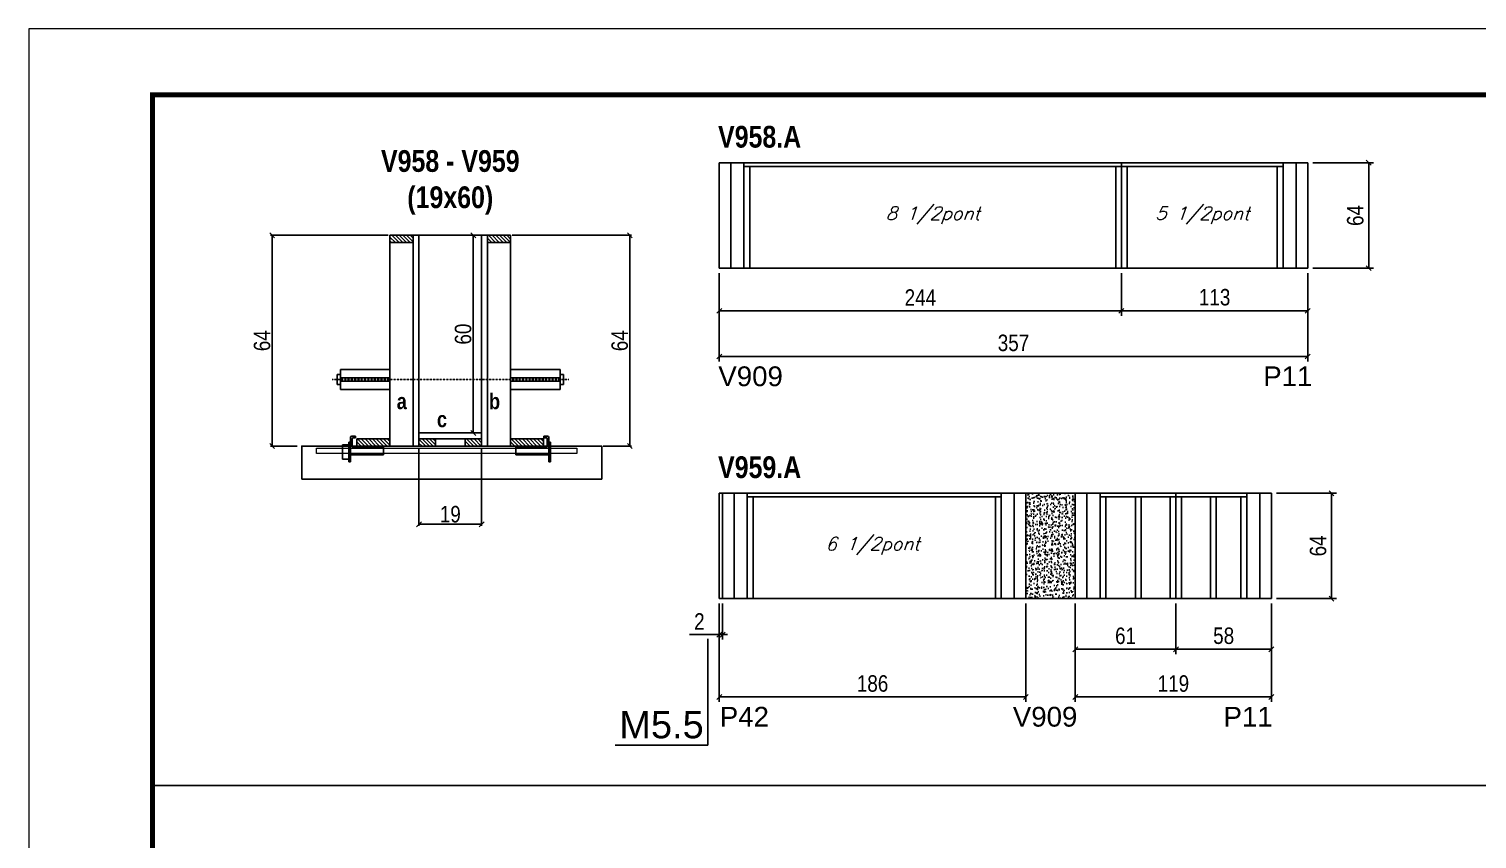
# Model space of a CAD drawing. Extents: x 3309 to 9563, y -2522 to 14608.
# Drawn here: x 4908 to 5786, y 6076 to 6568 of the extents above; entities that cross this region are included whole.
import ezdxf

# ---------------------------------------------------------------- set-up
doc = ezdxf.new("R2010")
doc.units = 0
doc.linetypes.add('DASHED', pattern=[0.75, 0.5, -0.25])
doc.linetypes.add('HIDDEN', pattern=[0.375, 0.25, -0.125])
for name, color, linetype in [('5', 5, 'Continuous'), ('barrote', 251, 'Continuous'), ('COTA', 241, 'Continuous'), ('detalhes', 4, 'Continuous'), ('NOMENCLATURA', 7, 'Continuous'), ('Painéis', 200, 'Continuous'), ('presilha', 1, 'Continuous'), ('SARR_2.2x10', 60, 'Continuous'), ('SARR_2.2x7', 40, 'Continuous'), ('SARR_3.5x7', 81, 'Continuous'), ('TENSOR', 3, 'Continuous'), ('texto', 7, 'Continuous')]:
    doc.layers.add(name, color=color, linetype=linetype)
for name, color, linetype, lineweight in [('CONCRETO', 251, 'Continuous', 25), ('Folhas', 255, 'Continuous', 9), ('SARRAFO DE PRESSAO', 251, 'DASHED', 9), ('SCO-___-LAJ', 2, 'Continuous', 0)]:
    doc.layers.add(name, color=color, linetype=linetype, lineweight=lineweight)
doc.styles.add('COTA TECNICA', font='techl___.ttf', dxfattribs={"height": 10})
doc.styles.add('COTA TECNICA 2X', font='techl___.ttf', dxfattribs={"height": 10})
doc.styles.add('Romans', font='romans.shx')
doc.styles.get("Standard").update_dxf_attribs({"font": 'arial.ttf'})
doc.styles.add('TECNICA', font='techb___.ttf', dxfattribs={"height": 10})
doc.dimstyles.new('PAINEL', dxfattribs={"dimtxt": 10, "dimasz": 3, "dimexe": 3, "dimexo": 3, "dimgap": 3, "dimtad": 1, "dimdec": 1, "dimzin": 12, "dimdsep": 46, "dimtxsty": 'COTA TECNICA', "dimblk1": 'OBLIQUE', "dimblk2": 'OBLIQUE', "dimsah": 1, "dimcen": 0.9, "dimclrd": 4, "dimclre": 4, "dimclrt": 240, "dimadec": 1, "dimazin": 3, "dimtfac": 1, "dimtdec": 1, "dimtmove": 0, "dimatfit": 3, "dimfxl": 1, "dimtolj": 1, "dimtzin": 12, "dimarcsym": 0})
doc.dimstyles.new('SECAO', dxfattribs={"dimscale": 0.333333, "dimtxt": 5, "dimasz": 9, "dimexe": 3, "dimexo": 3, "dimgap": 3, "dimtad": 1, "dimdec": 1, "dimlfac": 0.5, "dimzin": 12, "dimdsep": 46, "dimtxsty": 'COTA TECNICA 2X', "dimblk1": 'OBLIQUE', "dimblk2": 'OBLIQUE', "dimsah": 1, "dimcen": 0.9, "dimclrd": 4, "dimclre": 4, "dimclrt": 240, "dimadec": 1, "dimazin": 3, "dimtfac": 1, "dimtdec": 1, "dimtmove": 0, "dimatfit": 3, "dimfxl": 1, "dimtolj": 1, "dimtzin": 12, "dimarcsym": 0})
pattern_1 = [(135, (38379.996, -117197.614), (-1.122532015, -1.122532015), [])]

# ---------------------------------------------------------------- blocks, each defined once
blk = doc.blocks.new('9999999999')
at = {"layer": 'Folhas'}
blk.add_lwpolyline([(98138.98, 34190.21), (99623.98, 34190.21), (99623.98, 35240.21), (98138.98, 35240.21)], close=True, dxfattribs=at)
at = {"layer": 'Folhas', "color": 30, "const_width": 3}
blk.add_lwpolyline([(98213.98, 34230.21), (99583.98, 34230.21), (99583.98, 35200.21), (98213.98, 35200.21)], close=True, dxfattribs=at)
blk = doc.blocks.new('PRESILHA METÁLICA 1')
at = {"layer": 'presilha'}
for p, q in [((6, 15.5), (7.5, 15.5)), ((6, -2.5), (6, 15.5)), ((7.5, 10.6), (7.5, 19.9)), ((7.5, 15.5), (7.5, -2.5)), ((12, 21), (8.6, 21)), ((9, 11.6), (9, 18.9)), ((12, 19.5), (9.6, 19.5)), ((12, 21), (12, 19.5)), ((0, 13), (6, 13)), ((0, 13), (0, 0)), ((6, 0), (0, 0)), ((6, 13), (6, 0)), ((37.5, 4.1), (7.5, 4.1)), ((37.5, 11), (9.6, 11)), ((37.5, 11), (37.5, 4.1)), ((7.5, -2.5), (6, -2.5))]:
    blk.add_line(p, q, dxfattribs=at)
for centre, radius, start, end in [((8.6, 19.9), 1.14, 90, 180), ((9.6, 18.9), 0.57, 90, 180), ((9.6, 11.6), 0.57, 180, 270)]:
    blk.add_arc(centre, radius, start, end, dxfattribs=at)
blk = doc.blocks.new('PRESILHA METÁLICA 2')
at = {"layer": 'presilha'}
for p, q in [((-30.8, 13.5), (-30.8, 6.6)), ((-30.8, 13.5), (-2.8, 13.5)), ((-5.2, 23.5), (-5.2, 22)), ((-5.2, 23.5), (-1.9, 23.5)), ((-5.2, 22), (-2.8, 22)), ((-2.2, 14.1), (-2.2, 21.4)), ((0.8, 18), (-0.8, 18)), ((-0.8, 18), (-0.8, 0)), ((-0.8, 14.6), (-0.8, 22.4)), ((0.8, 0), (0.8, 18)), ((-30.8, 6.6), (-0.8, 6.6)), ((-0.8, 0), (0.8, 0))]:
    blk.add_line(p, q, dxfattribs=at)
for centre, radius, start, end in [((-2.8, 21.4), 0.57, 0, 90), ((-2.8, 14.1), 0.57, 270, 0), ((-1.9, 22.4), 1.14, 0, 90)]:
    blk.add_arc(centre, radius, start, end, dxfattribs=at)
blk = doc.blocks.new('_Oblique')
at = {"color": 0, "linetype": 'ByBlock', "lineweight": -2}
blk.add_line((-0.5, -0.5), (0.5, 0.5), dxfattribs=at)
blk = doc.blocks.new('*D2335')
at = {"layer": 'COTA', "color": 4, "lineweight": -2, "transparency": 16777216}
for p, q in [((5125.86, 6442.56), (5054.41, 6442.56)), ((5055.41, 6442.56), (5055.41, 6314.56)), ((5070.64, 6314.56), (5054.41, 6314.56))]:
    blk.add_line(p, q, dxfattribs=at)
at = {"layer": 'Defpoints', "color": 0, "transparency": 16777216}
for p in [(5126.86, 6442.56), (5055.41, 6314.56), (5071.64, 6314.56)]:
    blk.add_point(p, dxfattribs=at)
at = {"layer": 'COTA', "color": 4, "lineweight": -2, "transparency": 16777216, "xscale": 3, "yscale": 3, "zscale": 3}
for p, rotation in [((5055.41, 6442.56), 90), ((5055.41, 6314.56), 270)]:
    blk.add_blockref('_Oblique', p, dxfattribs=dict(at, rotation=rotation))
at = {"layer": 'COTA', "color": 240, "transparency": 16777216, "insert": (5049.31, 6378.56), "char_height": 10, "attachment_point": 5, "rotation": 90, "style": 'COTA TECNICA 2X'}
blk.add_mtext('\\A1;64', dxfattribs=at)
blk = doc.blocks.new('*D2336')
at = {"layer": 'COTA', "color": 4, "lineweight": -2, "transparency": 16777216}
for p, q in [((5201.06, 6442.56), (5273.38, 6442.56)), ((5272.38, 6442.56), (5272.38, 6314.56)), ((5256.27, 6314.56), (5273.38, 6314.56))]:
    blk.add_line(p, q, dxfattribs=at)
at = {"layer": 'Defpoints', "color": 0, "transparency": 16777216}
for p in [(5200.06, 6442.56), (5255.27, 6314.56), (5272.38, 6314.56)]:
    blk.add_point(p, dxfattribs=at)
at = {"layer": 'COTA', "color": 4, "lineweight": -2, "transparency": 16777216, "xscale": 3, "yscale": 3, "zscale": 3}
for p, rotation in [((5272.38, 6442.56), 90), ((5272.38, 6314.56), 270)]:
    blk.add_blockref('_Oblique', p, dxfattribs=dict(at, rotation=rotation))
at = {"layer": 'COTA', "color": 240, "transparency": 16777216, "insert": (5266.27, 6378.56), "char_height": 10, "attachment_point": 5, "rotation": 90, "style": 'COTA TECNICA 2X'}
blk.add_mtext('\\A1;64', dxfattribs=at)
blk = doc.blocks.new('*D2337')
at = {"layer": 'COTA', "color": 4, "lineweight": -2, "transparency": 16777216}
for p, q in [((5181.46, 6442.56), (5176.38, 6442.56)), ((5177.38, 6322.56), (5177.38, 6442.56)), ((5181.46, 6322.56), (5176.38, 6322.56))]:
    blk.add_line(p, q, dxfattribs=at)
at = {"layer": 'Defpoints', "color": 0, "transparency": 16777216}
for p in [(5177.38, 6442.56), (5182.46, 6442.56), (5182.46, 6322.56)]:
    blk.add_point(p, dxfattribs=at)
at = {"layer": 'COTA', "color": 4, "lineweight": -2, "transparency": 16777216, "xscale": 3, "yscale": 3, "zscale": 3}
for p, rotation in [((5177.38, 6442.56), 90), ((5177.38, 6322.56), 270)]:
    blk.add_blockref('_Oblique', p, dxfattribs=dict(at, rotation=rotation))
at = {"layer": 'COTA', "color": 240, "transparency": 16777216, "insert": (5171.28, 6382.56), "char_height": 10, "attachment_point": 5, "rotation": 90, "style": 'COTA TECNICA 2X'}
blk.add_mtext('\\A1;60', dxfattribs=at)
blk = doc.blocks.new('*D2338')
at = {"layer": 'COTA', "color": 4, "lineweight": -2, "transparency": 16777216}
for p, q in [((5144.46, 6313.56), (5144.46, 6266.08)), ((5182.46, 6313.56), (5182.46, 6266.08)), ((5144.46, 6267.08), (5182.46, 6267.08))]:
    blk.add_line(p, q, dxfattribs=at)
at = {"layer": 'Defpoints', "color": 0, "transparency": 16777216}
for p in [(5144.46, 6314.56), (5182.46, 6314.56), (5182.46, 6267.08)]:
    blk.add_point(p, dxfattribs=at)
at = {"layer": 'COTA', "color": 4, "lineweight": -2, "transparency": 16777216, "xscale": 3, "yscale": 3, "zscale": 3, "rotation": 180}
blk.add_blockref('_Oblique', (5144.46, 6267.08), dxfattribs=at)
at = {"layer": 'COTA', "color": 4, "lineweight": -2, "transparency": 16777216, "xscale": 3, "yscale": 3, "zscale": 3}
blk.add_blockref('_Oblique', (5182.46, 6267.08), dxfattribs=at)
at = {"layer": 'COTA', "color": 240, "transparency": 16777216, "insert": (5163.46, 6273.17), "char_height": 10, "attachment_point": 5, "style": 'COTA TECNICA 2X'}
blk.add_mtext('\\A1;19', dxfattribs=at)
blk = doc.blocks.new('*D2339')
at = {"layer": 'COTA', "color": 4, "linetype": 'ByBlock', "lineweight": -2, "transparency": 16777216}
for p, q in [((5570.63, 6419.59), (5570.63, 6393.68)), ((5683.63, 6419.59), (5683.63, 6393.68)), ((5683.63, 6396.68), (5570.63, 6396.68))]:
    blk.add_line(p, q, dxfattribs=at)
at = {"layer": 'Defpoints', "color": 0, "linetype": 'ByBlock', "transparency": 16777216}
for p in [(5570.63, 6422.59), (5683.63, 6422.59), (5570.63, 6396.68)]:
    blk.add_point(p, dxfattribs=at)
at = {"layer": 'COTA', "color": 4, "linetype": 'ByBlock', "lineweight": -2, "transparency": 16777216, "xscale": 3, "yscale": 3, "zscale": 3, "rotation": 180}
blk.add_blockref('_Oblique', (5570.63, 6396.68), dxfattribs=at)
at = {"layer": 'COTA', "color": 4, "linetype": 'ByBlock', "lineweight": -2, "transparency": 16777216, "xscale": 3, "yscale": 3, "zscale": 3}
blk.add_blockref('_Oblique', (5683.63, 6396.68), dxfattribs=at)
at = {"layer": 'COTA', "color": 240, "linetype": 'ByBlock', "transparency": 16777216, "insert": (5627.13, 6404.9), "char_height": 10, "attachment_point": 5, "style": 'COTA TECNICA'}
blk.add_mtext('\\A1;113', dxfattribs=at)
blk = doc.blocks.new('*D2340')
at = {"layer": 'COTA', "color": 4, "linetype": 'ByBlock', "lineweight": -2, "transparency": 16777216}
for p, q in [((5326.63, 6419.59), (5326.63, 6393.68)), ((5570.63, 6419.59), (5570.63, 6393.68)), ((5570.63, 6396.68), (5326.63, 6396.68))]:
    blk.add_line(p, q, dxfattribs=at)
at = {"layer": 'Defpoints', "color": 0, "linetype": 'ByBlock', "transparency": 16777216}
for p in [(5326.63, 6422.59), (5570.63, 6422.59), (5326.63, 6396.68)]:
    blk.add_point(p, dxfattribs=at)
at = {"layer": 'COTA', "color": 4, "linetype": 'ByBlock', "lineweight": -2, "transparency": 16777216, "xscale": 3, "yscale": 3, "zscale": 3, "rotation": 180}
blk.add_blockref('_Oblique', (5326.63, 6396.68), dxfattribs=at)
at = {"layer": 'COTA', "color": 4, "linetype": 'ByBlock', "lineweight": -2, "transparency": 16777216, "xscale": 3, "yscale": 3, "zscale": 3}
blk.add_blockref('_Oblique', (5570.63, 6396.68), dxfattribs=at)
at = {"layer": 'COTA', "color": 240, "linetype": 'ByBlock', "transparency": 16777216, "insert": (5448.63, 6404.75), "char_height": 10, "attachment_point": 5, "style": 'COTA TECNICA'}
blk.add_mtext('\\A1;244', dxfattribs=at)
blk = doc.blocks.new('*D2341')
at = {"layer": 'COTA', "color": 4, "linetype": 'ByBlock', "lineweight": -2, "transparency": 16777216}
for p, q in [((5326.63, 6419.59), (5326.63, 6365.97)), ((5683.63, 6419.59), (5683.63, 6365.97)), ((5683.63, 6368.97), (5326.63, 6368.97))]:
    blk.add_line(p, q, dxfattribs=at)
at = {"layer": 'Defpoints', "color": 0, "linetype": 'ByBlock', "transparency": 16777216}
for p in [(5326.63, 6422.59), (5683.63, 6422.59), (5326.63, 6368.97)]:
    blk.add_point(p, dxfattribs=at)
at = {"layer": 'COTA', "color": 4, "linetype": 'ByBlock', "lineweight": -2, "transparency": 16777216, "xscale": 3, "yscale": 3, "zscale": 3, "rotation": 180}
blk.add_blockref('_Oblique', (5326.63, 6368.97), dxfattribs=at)
at = {"layer": 'COTA', "color": 4, "linetype": 'ByBlock', "lineweight": -2, "transparency": 16777216, "xscale": 3, "yscale": 3, "zscale": 3}
blk.add_blockref('_Oblique', (5683.63, 6368.97), dxfattribs=at)
at = {"layer": 'COTA', "color": 240, "linetype": 'ByBlock', "transparency": 16777216, "insert": (5505.13, 6377.19), "char_height": 10, "attachment_point": 5, "style": 'COTA TECNICA'}
blk.add_mtext('\\A1;357', dxfattribs=at)
blk = doc.blocks.new('*D2342')
at = {"layer": 'COTA', "color": 4, "lineweight": -2, "transparency": 16777216}
for p, q in [((5686.63, 6486.59), (5723.62, 6486.59)), ((5720.62, 6486.59), (5720.62, 6422.59)), ((5686.63, 6422.59), (5723.62, 6422.59))]:
    blk.add_line(p, q, dxfattribs=at)
at = {"layer": 'Defpoints', "color": 0, "transparency": 16777216}
for p in [(5683.63, 6486.59, 0), (5683.63, 6422.59, 0), (5720.62, 6422.59)]:
    blk.add_point(p, dxfattribs=at)
at = {"layer": 'COTA', "color": 4, "lineweight": -2, "transparency": 16777216, "xscale": 3, "yscale": 3, "zscale": 3}
for p, rotation in [((5720.62, 6486.59), 90), ((5720.62, 6422.59), 270)]:
    blk.add_blockref('_Oblique', p, dxfattribs=dict(at, rotation=rotation))
at = {"layer": 'COTA', "color": 240, "transparency": 16777216, "insert": (5712.51, 6454.59), "char_height": 10, "attachment_point": 5, "rotation": 90, "style": 'COTA TECNICA'}
blk.add_mtext('\\A1;64', dxfattribs=at)
blk = doc.blocks.new('*D2350')
at = {"layer": 'COTA', "color": 4, "lineweight": -2, "transparency": 16777216}
for p, q in [((5326.63, 6218.97), (5326.63, 6159.27)), ((5512.63, 6218.97), (5512.63, 6159.27)), ((5326.63, 6162.27), (5512.63, 6162.27))]:
    blk.add_line(p, q, dxfattribs=at)
at = {"layer": 'Defpoints', "color": 0, "transparency": 16777216}
for p in [(5326.63, 6221.97), (5512.63, 6221.97), (5512.63, 6162.27)]:
    blk.add_point(p, dxfattribs=at)
at = {"layer": 'COTA', "color": 4, "lineweight": -2, "transparency": 16777216, "xscale": 3, "yscale": 3, "zscale": 3, "rotation": 180}
blk.add_blockref('_Oblique', (5326.63, 6162.27), dxfattribs=at)
at = {"layer": 'COTA', "color": 4, "lineweight": -2, "transparency": 16777216, "xscale": 3, "yscale": 3, "zscale": 3}
blk.add_blockref('_Oblique', (5512.63, 6162.27), dxfattribs=at)
at = {"layer": 'COTA', "color": 240, "transparency": 16777216, "insert": (5419.63, 6170.39), "char_height": 10, "attachment_point": 5, "style": 'COTA TECNICA'}
blk.add_mtext('\\A1;186', dxfattribs=at)
blk = doc.blocks.new('*D2351')
at = {"layer": 'COTA', "color": 4, "lineweight": -2, "transparency": 16777216}
for p, q in [((5326.63, 6218.97), (5326.63, 6197.1)), ((5328.63, 6218.97), (5328.63, 6197.1)), ((5326.63, 6200.1), (5308.52, 6200.1)), ((5328.63, 6200.1), (5326.63, 6200.1)), ((5328.63, 6200.1), (5331.63, 6200.1))]:
    blk.add_line(p, q, dxfattribs=at)
at = {"layer": 'Defpoints', "color": 0, "transparency": 16777216}
for p in [(5326.63, 6221.97, 0), (5328.63, 6221.97, 0), (5326.63, 6200.1)]:
    blk.add_point(p, dxfattribs=at)
at = {"layer": 'COTA', "color": 4, "lineweight": -2, "transparency": 16777216, "xscale": 3, "yscale": 3, "zscale": 3}
blk.add_blockref('_Oblique', (5326.63, 6200.1), dxfattribs=at)
at = {"layer": 'COTA', "color": 4, "lineweight": -2, "transparency": 16777216, "xscale": 3, "yscale": 3, "zscale": 3, "rotation": 180}
blk.add_blockref('_Oblique', (5328.63, 6200.1), dxfattribs=at)
at = {"layer": 'COTA', "color": 240, "transparency": 16777216, "insert": (5314.57, 6208.1), "char_height": 10, "attachment_point": 5, "style": 'COTA TECNICA'}
blk.add_mtext('\\A1;2', dxfattribs=at)
blk = doc.blocks.new('*D2352')
at = {"layer": 'COTA', "color": 4, "linetype": 'ByBlock', "lineweight": -2, "transparency": 16777216}
for p, q in [((5603.63, 6218.97), (5603.63, 6188.24)), ((5661.63, 6218.97), (5661.63, 6188.24)), ((5661.63, 6191.24), (5603.63, 6191.24))]:
    blk.add_line(p, q, dxfattribs=at)
at = {"layer": 'Defpoints', "color": 0, "linetype": 'ByBlock', "transparency": 16777216}
for p in [(5603.63, 6221.97), (5661.63, 6221.97), (5603.63, 6191.24)]:
    blk.add_point(p, dxfattribs=at)
at = {"layer": 'COTA', "color": 4, "linetype": 'ByBlock', "lineweight": -2, "transparency": 16777216, "xscale": 3, "yscale": 3, "zscale": 3, "rotation": 180}
blk.add_blockref('_Oblique', (5603.63, 6191.24), dxfattribs=at)
at = {"layer": 'COTA', "color": 4, "linetype": 'ByBlock', "lineweight": -2, "transparency": 16777216, "xscale": 3, "yscale": 3, "zscale": 3}
blk.add_blockref('_Oblique', (5661.63, 6191.24), dxfattribs=at)
at = {"layer": 'COTA', "color": 240, "linetype": 'ByBlock', "transparency": 16777216, "insert": (5632.63, 6199.37), "char_height": 10, "attachment_point": 5, "style": 'COTA TECNICA'}
blk.add_mtext('\\A1;58', dxfattribs=at)
blk = doc.blocks.new('*D2353')
at = {"layer": 'COTA', "color": 4, "linetype": 'ByBlock', "lineweight": -2, "transparency": 16777216}
for p, q in [((5542.63, 6218.97), (5542.63, 6188.24)), ((5603.63, 6218.97), (5603.63, 6188.24)), ((5603.63, 6191.24), (5542.63, 6191.24))]:
    blk.add_line(p, q, dxfattribs=at)
at = {"layer": 'Defpoints', "color": 0, "linetype": 'ByBlock', "transparency": 16777216}
for p in [(5542.63, 6221.97), (5603.63, 6221.97), (5542.63, 6191.24)]:
    blk.add_point(p, dxfattribs=at)
at = {"layer": 'COTA', "color": 4, "linetype": 'ByBlock', "lineweight": -2, "transparency": 16777216, "xscale": 3, "yscale": 3, "zscale": 3, "rotation": 180}
blk.add_blockref('_Oblique', (5542.63, 6191.24), dxfattribs=at)
at = {"layer": 'COTA', "color": 4, "linetype": 'ByBlock', "lineweight": -2, "transparency": 16777216, "xscale": 3, "yscale": 3, "zscale": 3}
blk.add_blockref('_Oblique', (5603.63, 6191.24), dxfattribs=at)
at = {"layer": 'COTA', "color": 240, "linetype": 'ByBlock', "transparency": 16777216, "insert": (5573.13, 6199.34), "char_height": 10, "attachment_point": 5, "style": 'COTA TECNICA'}
blk.add_mtext('\\A1;61', dxfattribs=at)
blk = doc.blocks.new('*D2354')
at = {"layer": 'COTA', "color": 4, "linetype": 'ByBlock', "lineweight": -2, "transparency": 16777216}
for p, q in [((5542.63, 6218.97), (5542.63, 6159.27)), ((5661.63, 6218.97), (5661.63, 6159.27)), ((5661.63, 6162.27), (5542.63, 6162.27))]:
    blk.add_line(p, q, dxfattribs=at)
at = {"layer": 'Defpoints', "color": 0, "linetype": 'ByBlock', "transparency": 16777216}
for p in [(5542.63, 6221.97), (5661.63, 6221.97), (5542.63, 6162.27)]:
    blk.add_point(p, dxfattribs=at)
at = {"layer": 'COTA', "color": 4, "linetype": 'ByBlock', "lineweight": -2, "transparency": 16777216, "xscale": 3, "yscale": 3, "zscale": 3, "rotation": 180}
blk.add_blockref('_Oblique', (5542.63, 6162.27), dxfattribs=at)
at = {"layer": 'COTA', "color": 4, "linetype": 'ByBlock', "lineweight": -2, "transparency": 16777216, "xscale": 3, "yscale": 3, "zscale": 3}
blk.add_blockref('_Oblique', (5661.63, 6162.27), dxfattribs=at)
at = {"layer": 'COTA', "color": 240, "linetype": 'ByBlock', "transparency": 16777216, "insert": (5602.13, 6170.35), "char_height": 10, "attachment_point": 5, "style": 'COTA TECNICA'}
blk.add_mtext('\\A1;119', dxfattribs=at)
blk = doc.blocks.new('*D2355')
at = {"layer": 'COTA', "color": 4, "lineweight": -2, "transparency": 16777216}
for p, q in [((5664.63, 6285.97), (5701.04, 6285.97)), ((5698.04, 6285.97), (5698.04, 6221.97)), ((5664.63, 6221.97), (5701.04, 6221.97))]:
    blk.add_line(p, q, dxfattribs=at)
at = {"layer": 'Defpoints', "color": 0, "transparency": 16777216}
for p in [(5661.63, 6285.97, 0), (5661.63, 6221.97, 0), (5698.04, 6221.97)]:
    blk.add_point(p, dxfattribs=at)
at = {"layer": 'COTA', "color": 4, "lineweight": -2, "transparency": 16777216, "xscale": 3, "yscale": 3, "zscale": 3}
for p, rotation in [((5698.04, 6285.97), 90), ((5698.04, 6221.97), 270)]:
    blk.add_blockref('_Oblique', p, dxfattribs=dict(at, rotation=rotation))
at = {"layer": 'COTA', "color": 240, "transparency": 16777216, "insert": (5689.93, 6253.97), "char_height": 10, "attachment_point": 5, "rotation": 90, "style": 'COTA TECNICA'}
blk.add_mtext('\\A1;64', dxfattribs=at)

msp = doc.modelspace()

# ---------------------------------------------------------------- hatches: boundary and pattern name
at = {"layer": 'COTA'}
h = msp.add_hatch(dxfattribs=at)
h.set_pattern_fill('AR-CONC', color=256, scale=0.03)
h.set_pattern_definition([(50, (-98.6945, 8.7183), (5.46554, -0.4781726), [0.5715, -6.2865]), (355, (-98.6945, 8.7183), (-1.0573026, 5.7317054), [0.4572, -5.0292175]), (100.451445, (-98.239, 8.6785), (4.4082374, 5.2535326), [0.4857003, -5.3427073]), (46.1842, (-98.6945, 10.242), (8.132371, -1.26127), [0.85725, -9.42975]), (96.63556, (-98.017, 10.137), (7.122124, 7.422784), [0.728551, -8.014068]), (351.18415, (-98.6945, 10.242), (7.122124, 7.422784), [0.685799, -7.543792]), (21, (-97.9325, 9.8613), (4.5484317, -3.067956), [0.5715, -6.2865]), (326, (-97.9325, 9.8613), (1.854061, 5.525639), [0.4572, -5.0292]), (71.451445, (-97.5535, 9.6057), (6.4024926, 2.457683), [0.4857003, -5.342698]), (37.5, (-98.6945, 8.7183), (0.0926581, 2.53665117), [0, -4.96824, 0, -5.1054, 0, -5.04825]), (7.5, (-98.6945, 8.7183), (2.0045899, 3.00541724), [0, -2.91084, 0, -4.85394, 0, -1.92405]), (327.5, (-100.3938, 8.7183), (4.06771786, -0.1718623), [0, -1.905, 0, -5.9436, 0, -7.8867]), (317.5, (-101.1558, 8.7183), (4.4438754, 0.7627947), [0, -2.4765, 0, -3.94716, 0, -5.6007])])
h.paths.add_polyline_path([(5542.63, 6285.97), (5512.63, 6285.97), (5512.63, 6221.97), (5542.63, 6221.97)])
at = {"layer": 'SARR_2.2x10'}
h = msp.add_hatch(dxfattribs=at)
h.set_pattern_fill('ANSI31', color=256, scale=0.5, angle=90)
h.set_pattern_definition([(135, (38300.396, -117197.614), (-1.122532015, -1.122532015), [])])
h.paths.add_polyline_path([(5106.86, 6318.96), (5106.86, 6314.56), (5126.86, 6314.56), (5126.86, 6318.96)])
h = msp.add_hatch(dxfattribs=at)
h.set_pattern_fill('ANSI31', color=256, scale=0.5, angle=90)
h.set_pattern_definition([(135, (38393.596, -117197.614), (-1.122532015, -1.122532015), [])])
h.paths.add_polyline_path([(5200.06, 6318.96), (5200.06, 6314.56), (5220.06, 6314.56), (5220.06, 6318.96)])
at = {"layer": 'SARR_2.2x7'}
h = msp.add_hatch(dxfattribs=at)
h.set_pattern_fill('ANSI31', color=256, scale=0.5, angle=90)
h.set_pattern_definition([(135, (38314.396, -117074.014), (-1.122532015, -1.122532015), [])])
h.paths.add_polyline_path([(5140.86, 6442.56), (5140.86, 6438.16), (5126.86, 6438.16), (5126.86, 6442.56)])
h = msp.add_hatch(dxfattribs=at)
h.set_pattern_fill('ANSI31', color=256, scale=0.5, angle=90)
h.set_pattern_definition([(135, (38294.396, -117074.014), (-1.122532015, -1.122532015), [])])
h.paths.add_polyline_path([(5186.06, 6442.56), (5186.06, 6438.16), (5200.06, 6438.16), (5200.06, 6442.56)])
h = msp.add_hatch(dxfattribs=at)
h.set_pattern_fill('ANSI31', color=256, scale=0.5, angle=90)
h.set_pattern_definition(pattern_1)
h.paths.add_polyline_path([(5154.46, 6314.56), (5154.46, 6318.96), (5144.46, 6318.96), (5144.46, 6314.56)])
h = msp.add_hatch(dxfattribs=at)
h.set_pattern_fill('ANSI31', color=256, scale=0.5, angle=90)
h.set_pattern_definition(pattern_1)
h.paths.add_polyline_path([(5172.46, 6318.96), (5172.46, 6314.56), (5182.46, 6314.56), (5182.46, 6318.96)])

# ---------------------------------------------------------------- linework, layer by layer
at = {"ltscale": 3}
for p, q in [((5096.86, 6361.01), (5096.86, 6349.01)), ((5096.86, 6361.01), (5126.86, 6361.01)), ((5230.06, 6361.01), (5200.06, 6361.01)), ((5230.06, 6361.01), (5230.06, 6349.01)), ((5094.86, 6358.01), (5094.86, 6352.01)), ((5096.86, 6358.01), (5094.86, 6358.01)), ((5096.86, 6352.01), (5094.86, 6352.01)), ((5126.86, 6356.01), (5096.86, 6356.01)), ((5126.86, 6354.01), (5096.86, 6354.01)), ((5200.06, 6356.01), (5230.06, 6356.01)), ((5200.06, 6354.01), (5230.06, 6354.01)), ((5232.06, 6358.01), (5230.06, 6358.01)), ((5230.06, 6352.01), (5232.06, 6352.01)), ((5232.06, 6358.01), (5232.06, 6352.01)), ((5096.86, 6349.01), (5126.86, 6349.01)), ((5230.06, 6349.01), (5200.06, 6349.01))]:
    msp.add_line(p, q, dxfattribs=at)
at = {"layer": 'barrote'}
msp.add_lwpolyline([(5073.4, 6294.56), (5255.32, 6294.56), (5255.32, 6314.56), (5073.4, 6314.56)], close=True, dxfattribs=at)
at = {"layer": 'CONCRETO', "linetype": 'Continuous'}
msp.add_line((5182.46, 6442.56), (5144.46, 6442.56), dxfattribs=at)
at = {"layer": 'COTA'}
for p, q in [((5512.63, 6285.97, 0), (5542.63, 6285.97, 0)), ((5512.63, 6221.97, 0), (5542.63, 6221.97, 0)), ((4982.87, 6108.56), (6352.87, 6108.56))]:
    msp.add_line(p, q, dxfattribs=at)
at = {"layer": 'detalhes', "color": 250}
msp.add_line((5073.4, 6294.56), (5073.4, 6314.56), dxfattribs=at)
at = {"layer": 'NOMENCLATURA', "linetype": 'Continuous'}
for p, q in [((5319.71, 6132.97, 0), (5319.71, 6197.59, 0)), ((5263.42, 6132.97, 0), (5319.71, 6132.97, 0))]:
    msp.add_line(p, q, dxfattribs=at)
at = {"layer": 'Painéis', "linetype": 'ByBlock'}
for p, q in [((5683.63, 6486.59, 0), (5326.63, 6486.59, 0)), ((5326.63, 6422.59, 0), (5326.63, 6486.59, 0)), ((5570.63, 6422.59, 0), (5570.63, 6486.59, 0)), ((5683.63, 6422.59, 0), (5683.63, 6486.59, 0)), ((5683.63, 6422.59, 0), (5326.63, 6422.59, 0)), ((5326.63, 6221.97, 0), (5326.63, 6285.97, 0)), ((5326.63, 6285.97, 0), (5512.63, 6285.97, 0)), ((5328.63, 6221.97, 0), (5328.63, 6285.97, 0)), ((5512.63, 6285.97, 0), (5512.63, 6221.97, 0)), ((5661.63, 6285.97, 0), (5542.63, 6285.97, 0)), ((5542.63, 6221.97, 0), (5542.63, 6285.97, 0)), ((5603.63, 6221.97, 0), (5603.63, 6285.97, 0)), ((5661.63, 6221.97, 0), (5661.63, 6285.97, 0)), ((5512.63, 6221.97, 0), (5326.63, 6221.97, 0)), ((5661.63, 6221.97, 0), (5542.63, 6221.97, 0))]:
    msp.add_line(p, q, dxfattribs=at)
at = {"layer": 'Painéis', "linetype": 'Continuous'}
for points in [[(5140.86, 6314.56), (5140.86, 6442.56), (5144.46, 6442.56), (5144.46, 6314.56)], [(5186.06, 6314.56), (5186.06, 6442.56), (5182.46, 6442.56), (5182.46, 6314.56)], [(5182.46, 6322.56), (5144.46, 6322.56), (5144.46, 6318.96), (5182.46, 6318.96)]]:
    msp.add_lwpolyline(points, close=True, dxfattribs=at)
at = {"layer": 'SARR_2.2x10'}
for points in [[(5106.86, 6318.96), (5126.86, 6318.96), (5126.86, 6314.56), (5106.86, 6314.56)], [(5200.06, 6318.96), (5220.06, 6318.96), (5220.06, 6314.56), (5200.06, 6314.56)]]:
    msp.add_lwpolyline(points, close=True, dxfattribs=at)
at = {"layer": 'SARR_2.2x7', "linetype": 'Continuous'}
for p, q in [((5333.63, 6422.59, 0), (5333.63, 6486.59, 0)), ((5570.63, 6484.39, 0), (5341.63, 6484.39, 0)), ((5668.63, 6484.39, 0), (5570.63, 6484.39, 0)), ((5676.63, 6422.59, 0), (5676.63, 6486.59, 0)), ((5335.63, 6221.97, 0), (5335.63, 6285.97, 0)), ((5497.63, 6283.77, 0), (5343.63, 6283.77, 0)), ((5505.63, 6221.97, 0), (5505.63, 6285.97, 0)), ((5549.63, 6221.97, 0), (5549.63, 6285.97, 0)), ((5603.63, 6283.77, 0), (5557.63, 6283.77, 0)), ((5646.63, 6283.77, 0), (5603.63, 6283.77, 0)), ((5654.63, 6221.97, 0), (5654.63, 6285.97, 0))]:
    msp.add_line(p, q, dxfattribs=at)
at = {"layer": 'SARR_2.2x7', "elevation": 0}
for points in [[(5126.86, 6442.56), (5140.86, 6442.56), (5140.86, 6438.16), (5126.86, 6438.16)], [(5200.06, 6442.56), (5186.06, 6442.56), (5186.06, 6438.16), (5200.06, 6438.16)]]:
    msp.add_lwpolyline(points, close=True, dxfattribs=at)
at = {"layer": 'SARR_2.2x7'}
for points in [[(5144.46, 6318.96), (5154.46, 6318.96), (5154.46, 6314.56), (5144.46, 6314.56)], [(5182.46, 6318.96), (5172.46, 6318.96), (5172.46, 6314.56), (5182.46, 6314.56)]]:
    msp.add_lwpolyline(points, close=True, dxfattribs=at)
at = {"layer": 'SARR_3.5x7'}
for p, q in [((5341.63, 6486.59, 0), (5341.63, 6422.59, 0)), ((5345.13, 6484.39, 0), (5345.13, 6422.59, 0)), ((5567.13, 6484.39, 0), (5567.13, 6422.59, 0)), ((5574.13, 6484.39, 0), (5574.13, 6422.59, 0)), ((5665.13, 6484.39, 0), (5665.13, 6422.59, 0)), ((5668.63, 6486.59, 0), (5668.63, 6422.59, 0)), ((5343.63, 6285.97, 0), (5343.63, 6221.97, 0)), ((5347.13, 6283.77, 0), (5347.13, 6221.97, 0)), ((5494.13, 6283.77, 0), (5494.13, 6221.97, 0)), ((5497.63, 6285.97, 0), (5497.63, 6221.97, 0)), ((5557.63, 6285.97, 0), (5557.63, 6221.97, 0)), ((5561.13, 6283.77, 0), (5561.13, 6221.97, 0)), ((5579.09, 6283.77, 0), (5579.09, 6221.97, 0)), ((5582.59, 6283.77, 0), (5582.59, 6221.97, 0)), ((5600.13, 6283.77, 0), (5600.13, 6221.97, 0)), ((5607.13, 6283.77, 0), (5607.13, 6221.97, 0)), ((5624.66, 6283.77, 0), (5624.66, 6221.97, 0)), ((5628.16, 6283.77, 0), (5628.16, 6221.97, 0)), ((5643.13, 6283.77, 0), (5643.13, 6221.97, 0)), ((5646.63, 6285.97, 0), (5646.63, 6221.97, 0))]:
    msp.add_line(p, q, dxfattribs=at)
for points in [[(5140.86, 6438.16), (5126.86, 6438.16), (5126.86, 6314.56), (5140.86, 6314.56)], [(5186.06, 6438.16), (5200.06, 6438.16), (5200.06, 6314.56), (5186.06, 6314.56)]]:
    msp.add_lwpolyline(points, close=True, dxfattribs=at)
at = {"layer": 'SCO-___-LAJ', "color": 1}
msp.add_lwpolyline([(5082.4, 6313.22), (5240.24, 6313.22), (5240.24, 6310.02), (5082.4, 6310.02)], close=True, dxfattribs=at)
at = {"layer": 'TENSOR', "linetype": 'HIDDEN', "ltscale": 0.5}
msp.add_line((5091.86, 6355.01), (5235.36, 6355.01), dxfattribs=at)

# ---------------------------------------------------------------- block references
at = {"layer": 'presilha', "xscale": 0.6666666666666666, "yscale": 0.6666666666666666, "zscale": 0.6666666666666666}
for name, p in [('PRESILHA METÁLICA 1', (5097.99, 6306.59)), ('PRESILHA METÁLICA 2', (5223.74, 6304.92))]:
    msp.add_blockref(name, p, dxfattribs=at)
at = {"layer": 'SARRAFO DE PRESSAO', "color": 6, "linetype": 'ByBlock'}
msp.add_blockref('9999999999', (-93231.11, -28672.37), dxfattribs=at)

# ---------------------------------------------------------------- texts
at = {"layer": '5', "linetype": 'Continuous'}
for s, rotation, p in [('V909', 0.00004, (5326.08, 6350.96, 0)), ('P11', 0.00004, (5656.65, 6350.96, 0)), ('P42', 359.99996, (5326.96, 6144.26, 0)), ('V909', 359.99996, (5504.73, 6144.26, 0)), ('P11', 359.99996, (5632.57, 6144.26, 0))]:
    msp.add_text(s, height=12, rotation=rotation, dxfattribs=at).set_placement(p)
at = {"layer": 'detalhes', "style": 'TECNICA'}
for s, p in [('a', (5130.98, 6336.99)), ('b', (5186.96, 6336.98)), ('c', (5155.35, 6326.03))]:
    msp.add_text(s, height=9.6, dxfattribs=at).set_placement(p)
at = {"layer": 'NOMENCLATURA', "style": 'TECNICA'}
for s, p in [('V958.A', (5325.91, 6495.78, 0)), ('V959.A', (5325.91, 6295.16, 0))]:
    msp.add_text(s, height=13.2, dxfattribs=at).set_placement(p)
at = {"layer": 'NOMENCLATURA', "linetype": 'Continuous'}
msp.add_text('M5.5', height=16.5, dxfattribs=at).set_placement((5265.97, 6137.17, 0))
at = {"layer": 'NOMENCLATURA', "insert": (5163.46, 6494.25), "char_height": 13.2, "attachment_point": 2, "style": 'TECNICA'}
msp.add_mtext_dynamic_manual_height_columns('V958 - V959\\P(19x60)', width=300.2766, gutter_width=1, heights=[0], dxfattribs=at)
at = {"layer": 'texto', "color": 2, "char_height": 8, "attachment_point": 5, "style": 'Romans'}
for s, insert in [('{\\Q19;\\C256;8 1/2pont}', (5456.13, 6454.59, 0)), ('{\\Q19;\\C256;5 1/2pont}', (5619.63, 6454.59, 0)), ('{\\Q19;\\C256;6 1/2pont}', (5419.63, 6253.97, 0))]:
    msp.add_mtext(s, dxfattribs=dict(at, insert=insert))

# ---------------------------------------------------------------- dimensions: what is measured, and where the dimension line sits
at = {"layer": 'COTA'}
for base, p1, p2, angle, dimstyle, picture, middle in [((5720.62, 6422.59, 0), (5683.63, 6486.59, 0), (5683.63, 6422.59, 0), 90, 'PAINEL', '*D2342', (5712.51, 6454.59, 0)), ((5055.41, 6314.56, 0), (5126.86, 6442.56), (5071.64, 6314.56, 0), 90, 'SECAO', '*D2335', (5049.31, 6378.56, 0)), ((5177.38, 6442.56), (5182.46, 6322.56), (5182.46, 6442.56), 90, 'SECAO', '*D2337', (5171.28, 6382.56)), ((5272.38, 6314.56, 0), (5200.06, 6442.56), (5255.27, 6314.56, 0), 90, 'SECAO', '*D2336', (5266.27, 6378.56, 0)), ((5698.04, 6221.97), (5661.63, 6285.97, 0), (5661.63, 6221.97, 0), 90, 'PAINEL', '*D2355', (5689.93, 6253.97)), ((5512.63, 6162.27, 0), (5326.63, 6221.97, 0), (5512.63, 6221.97, 0), 180, 'PAINEL', '*D2350', (5419.63, 6170.39, 0))]:
    dim = msp.add_linear_dim(base=base, p1=p1, p2=p2, angle=angle, dimstyle=dimstyle, dxfattribs=at)
    dim.commit()
    dim.dimension.update_dxf_attribs({"geometry": picture, "text_midpoint": middle})
at = {"layer": 'COTA', "linetype": 'ByBlock'}
for base, p1, p2, picture, middle in [((5326.63, 6396.68, 0), (5570.63, 6422.59, 0), (5326.63, 6422.59, 0), '*D2340', (5448.63, 6404.75, 0)), ((5542.63, 6191.24, 0), (5603.63, 6221.97, 0), (5542.63, 6221.97, 0), '*D2353', (5573.13, 6199.34, 0))]:
    dim = msp.add_linear_dim(base=base, p1=p1, p2=p2, angle=180, dimstyle='PAINEL', override={"dimtmove": 1}, dxfattribs=at)
    dim.commit()
    dim.dimension.update_dxf_attribs({"geometry": picture, "text_midpoint": middle})
for base, p1, p2, picture, middle in [((5326.63, 6368.97, 0), (5683.63, 6422.59, 0), (5326.63, 6422.59, 0), '*D2341', (5505.13, 6377.19, 0)), ((5570.63, 6396.68, 0), (5683.63, 6422.59, 0), (5570.63, 6422.59, 0), '*D2339', (5627.13, 6404.9, 0)), ((5542.63, 6162.27, 0), (5661.63, 6221.97, 0), (5542.63, 6221.97, 0), '*D2354', (5602.13, 6170.35, 0)), ((5603.63, 6191.24, 0), (5661.63, 6221.97, 0), (5603.63, 6221.97, 0), '*D2352', (5632.63, 6199.37, 0))]:
    dim = msp.add_linear_dim(base=base, p1=p1, p2=p2, angle=180, dimstyle='PAINEL', dxfattribs=at)
    dim.commit()
    dim.dimension.update_dxf_attribs({"geometry": picture, "text_midpoint": middle})
at = {"layer": 'COTA'}
for base, p1, p2, dimstyle, picture, middle in [((5182.46, 6267.08), (5144.46, 6314.56), (5182.46, 6314.56), 'SECAO', '*D2338', (5163.46, 6273.17)), ((5326.63, 6200.1), (5328.63, 6221.97, 0), (5326.63, 6221.97, 0), 'PAINEL', '*D2351', (5314.57, 6208.1))]:
    dim = msp.add_linear_dim(base=base, p1=p1, p2=p2, dimstyle=dimstyle, dxfattribs=at)
    dim.commit()
    dim.dimension.update_dxf_attribs({"geometry": picture, "text_midpoint": middle})

doc.saveas('drawing.dxf')
